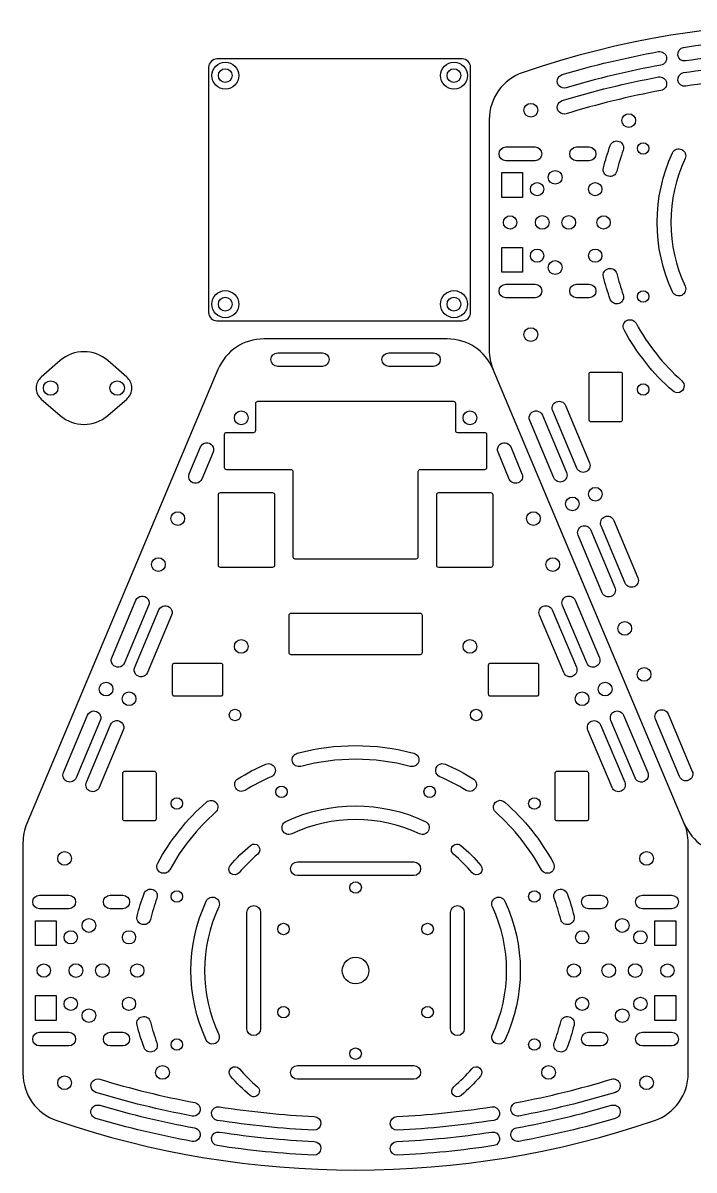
# Model space of a CAD drawing. Extents: x 19 to 387, y 10 to 286.
# Drawn here: x 18.9 to 180.3, y 10.4 to 286.4 of the extents above; entities that cross this region are included whole.
import ezdxf

# ---------------------------------------------------------------- set-up
doc = ezdxf.new("R2010")
doc.units = 0
doc.layers.get('0').update_dxf_attribs({"linetype": 'CONTINUOUS'})

msp = doc.modelspace()

# ---------------------------------------------------------------- linework, layer by layer
msp.add_lwpolyline([(178, 93.76, 0.30185), (189.06, 86.41), (233.12, 86.41, 0.30185), (244.18, 93.76), (290.15, 203.04, 0.099876), (291.09, 207.69), (291.09, 263.14, 0.320943), (282.96, 274.5, 0.165776), (139.21, 274.5, 0.320943), (131.09, 263.14), (131.09, 207.69, 0.099876), (132.03, 203.04)], format="xyb")
for points in [[(177.84, 280.53, -0.026557), (201.01, 282.83, -1), (201.16, 279.53, 0.026557), (178.34, 277.26, -1)], [(148.62, 273.98, -0.027171), (171.79, 279.51, -1), (172.38, 276.27, 0.027171), (149.56, 270.81, -1)], [(126.6, 275.74, 0.414214), (124.6, 277.74), (65.6, 277.74, 0.414214), (63.6, 275.74), (63.6, 216.74, 0.414214), (65.6, 214.74), (124.6, 214.74, 0.414214), (126.6, 216.74)], [(178.34, 271.19, -1), (177.83, 274.45, -0.027319), (201.01, 276.82, -1), (201.17, 273.53, 0.027319)], [(149.57, 264.55, -1), (148.6, 267.71, -0.027989), (171.78, 273.41, -1), (172.39, 270.17, 0.027989)], [(160.2, 256.93, -1), (163.3, 255.8, 0.026186), (161.75, 250.71, -1), (158.55, 251.51, -0.026186)], [(135.09, 256.56), (142.09, 256.56, -1), (142.09, 253.26), (135.09, 253.26, -1)], [(152.09, 253.26, -1), (152.09, 256.56), (155.09, 256.56, -1), (155.09, 253.26)], [(175.18, 221.67, -0.221695), (175.18, 255.15, -1), (178.18, 253.76, 0.221695), (178.18, 223.06, -1)], [(163.3, 221.02, -1), (160.2, 219.89, -0.026186), (158.55, 225.31, -1), (161.75, 226.11, 0.026186)], [(142.09, 223.56, -1), (142.09, 220.26), (135.09, 220.26, -1), (135.09, 223.56)], [(152.09, 220.26, -1), (152.09, 223.56), (155.09, 223.56, -1), (155.09, 220.26)], [(163.5, 212.57, -1), (166.4, 214.15, 0.087489), (177.39, 200.33, -1), (175.21, 197.85, -0.087489)], [(18.94, 33.66, 0.320943), (27.06, 22.3, 0.165776), (170.81, 22.3, 0.320943), (178.94, 33.66), (178.94, 89.1, 0.099876), (178, 93.76), (132.03, 203.04, 0.30185), (120.96, 210.39), (76.91, 210.39, 0.30185), (65.84, 203.04), (19.87, 93.76, 0.099876), (18.94, 89.1)], [(23.31, 201.2, 0.455573), (23.31, 195.92), (27.86, 191.95, 0.374029), (39.35, 191.95), (43.9, 195.92, 0.455573), (43.9, 201.2), (39.35, 205.16, 0.374029), (27.86, 205.16)], [(80.23, 207.04), (90.94, 207.04, -1), (90.94, 203.74), (80.23, 203.74, -1)], [(117.64, 207.04, -1), (117.64, 203.74), (106.94, 203.74, -1), (106.94, 207.04)], [(155.59, 202.41), (162.59, 202.41, -0.414214), (163.09, 201.91), (163.09, 190.91, -0.414214), (162.59, 190.41), (155.59, 190.41, -0.414214), (155.09, 190.91), (155.09, 201.91, -0.414214)], [(83.94, 178.39, 0.414214), (83.44, 178.89), (67.94, 178.89, -0.414214), (67.44, 179.39), (67.44, 187.39, -0.414214), (67.94, 187.89), (74.44, 187.89, 0.414214), (74.94, 188.39), (74.94, 194.89, -0.414214), (75.44, 195.39), (122.44, 195.39, -0.414214), (122.94, 194.89), (122.94, 188.39, 0.414214), (123.44, 187.89), (129.94, 187.89, -0.414214), (130.44, 187.39), (130.44, 179.39, -0.414214), (129.94, 178.89), (114.44, 178.89, 0.414214), (113.94, 178.39), (113.94, 157.89, -0.414214), (113.44, 157.39), (84.44, 157.39, -0.414214), (83.94, 157.89)], [(155.21, 180.55, -1), (152.17, 179.27), (146.35, 193.1, -1), (149.39, 194.38)], [(146.64, 176.94), (140.82, 190.77, -1), (143.86, 192.05), (149.68, 178.22, -1)], [(58.91, 177.93), (61.63, 184.38, -1), (64.67, 183.1), (61.96, 176.65, -1)], [(136.24, 184.38), (138.96, 177.93, -1), (135.91, 176.65), (133.2, 183.1, -1)], [(78.94, 155.39), (66.44, 155.39, -0.414214), (65.94, 155.89), (65.94, 172.89, -0.414214), (66.44, 173.39), (78.94, 173.39, -0.414214), (79.44, 172.89), (79.44, 155.89, -0.414214)], [(131.44, 155.39), (118.94, 155.39, -0.414214), (118.44, 155.89), (118.44, 172.89, -0.414214), (118.94, 173.39), (131.44, 173.39, -0.414214), (131.94, 172.89), (131.94, 155.89, -0.414214)], [(163.8, 151.62), (157.98, 165.44, -1), (161.03, 166.72), (166.84, 152.9, -1)], [(152.45, 163.12, -1), (155.5, 164.4), (161.31, 150.57, -1), (158.27, 149.29)], [(40.3, 133.68), (46.12, 147.51, -1), (49.16, 146.23), (43.34, 132.4, -1)], [(157.57, 133.68, -1), (154.53, 132.4), (148.71, 146.23, -1), (151.75, 147.51)], [(54.69, 143.9), (48.88, 130.08, -1), (45.83, 131.36), (51.65, 145.18, -1)], [(114.44, 134.39), (83.44, 134.39, -0.414214), (82.94, 134.89), (82.94, 143.89, -0.414214), (83.44, 144.39), (114.44, 144.39, -0.414214), (114.94, 143.89), (114.94, 134.89, -0.414214)], [(146.22, 145.18), (152.04, 131.36, -1), (149, 130.08), (143.18, 143.9, -1)], [(66.44, 124.39), (55.44, 124.39, -0.414214), (54.94, 124.89), (54.94, 131.89, -0.414214), (55.44, 132.39), (66.44, 132.39, -0.414214), (66.94, 131.89), (66.94, 124.89, -0.414214)], [(142.44, 124.39), (131.44, 124.39, -0.414214), (130.94, 124.89), (130.94, 131.89, -0.414214), (131.44, 132.39), (142.44, 132.39, -0.414214), (142.94, 131.89), (142.94, 124.89, -0.414214)], [(37.53, 118.58), (31.71, 104.75, -1), (28.67, 106.03), (34.49, 119.85, -1)], [(163.38, 119.85), (169.2, 106.03, -1), (166.16, 104.75), (160.34, 118.58, -1)], [(179.92, 106.33, -1), (176.88, 105.05), (171.07, 118.87, -1), (174.11, 120.15)], [(43.06, 116.25), (37.24, 102.42, -1), (34.2, 103.7), (40.02, 117.53, -1)], [(154.81, 116.25, -1), (157.85, 117.53), (163.67, 103.7, -1), (160.63, 102.42)], [(112.95, 110.69, -1), (112.1, 107.51, 0.131652), (85.77, 107.51, -1), (84.92, 110.69, -0.131652)], [(70.64, 104.56, -0.034921), (77.34, 108.05, -1), (78.66, 105.02, 0.034921), (72.37, 101.75, -1)], [(125.5, 101.75, 0.034921), (119.21, 105.02, -1), (120.53, 108.05, -0.034921), (127.23, 104.56, -1)], [(43.44, 106.39), (50.44, 106.39, -0.414214), (50.94, 105.89), (50.94, 94.89, -0.414214), (50.44, 94.39), (43.44, 94.39, -0.414214), (42.94, 94.89), (42.94, 105.89, -0.414214)], [(154.44, 94.39), (147.44, 94.39, -0.414214), (146.94, 94.89), (146.94, 105.89, -0.414214), (147.44, 106.39), (154.44, 106.39, -0.414214), (154.94, 105.89), (154.94, 94.89, -0.414214)], [(51.35, 84.23, -0.087489), (63.05, 98.94, -1), (65.24, 96.47, 0.087489), (54.25, 82.65, -1)], [(115.68, 94.29, -1), (114.28, 91.3, 0.221695), (83.59, 91.3, -1), (82.19, 94.29, -0.221695)], [(146.52, 84.23, -1), (143.62, 82.65, 0.087489), (132.63, 96.47, -1), (134.82, 98.94, -0.087489)], [(68.8, 83.68, -0.043661), (73.65, 88.52, -1), (75.42, 86.42, 0.043661), (70.91, 81.91, -1)], [(122.45, 86.42, -1), (124.22, 88.52, -0.043661), (129.07, 83.68, -1), (126.96, 81.91, 0.043661)], [(112.94, 81.24), (84.94, 81.24, -1), (84.94, 84.54), (112.94, 84.54, -1)], [(46.39, 71.49, -0.026186), (48.05, 76.91, -1), (51.15, 75.78, 0.026186), (49.6, 70.69, -1)], [(146.72, 75.78, -1), (149.82, 76.91, -0.026186), (151.48, 71.49, -1), (148.27, 70.69, 0.026186)], [(29.94, 76.54, -1), (29.94, 73.24), (22.94, 73.24, -1), (22.94, 76.54)], [(42.94, 76.54, -1), (42.94, 73.24), (39.94, 73.24, -1), (39.94, 76.54)], [(66.02, 73.74, 0.221695), (66.02, 43.04, -1), (63.03, 41.65, -0.221695), (63.03, 75.13, -1)], [(131.85, 73.74, -1), (134.84, 75.13, -0.221695), (134.84, 41.65, -1), (131.85, 43.04, 0.221695)], [(157.94, 76.54, -1), (157.94, 73.24), (154.94, 73.24, -1), (154.94, 76.54)], [(167.94, 73.24, -1), (167.94, 76.54), (174.94, 76.54, -1), (174.94, 73.24)], [(76.09, 72.39), (76.09, 44.39, -1), (72.79, 44.39), (72.79, 72.39, -1)], [(121.79, 44.39), (121.79, 72.39, -1), (125.09, 72.39), (125.09, 44.39, -1)], [(49.6, 46.09, 0.026186), (51.15, 41, -1), (48.05, 39.87, -0.026186), (46.39, 45.29, -1)], [(148.27, 46.09, -1), (151.48, 45.29, -0.026186), (149.82, 39.87, -1), (146.72, 41, 0.026186)], [(29.94, 43.54, -1), (29.94, 40.24), (22.94, 40.24, -1), (22.94, 43.54)], [(39.94, 40.24, -1), (39.94, 43.54), (42.94, 43.54, -1), (42.94, 40.24)], [(157.94, 43.54, -1), (157.94, 40.24), (154.94, 40.24, -1), (154.94, 43.54)], [(174.94, 40.24), (167.94, 40.24, -1), (167.94, 43.54), (174.94, 43.54, -1)], [(70.99, 34.78, 0.041982), (75.32, 30.44, -1), (73.55, 28.34, -0.041982), (68.89, 33, -1)], [(84.94, 35.54), (112.94, 35.54, -1), (112.94, 32.24), (84.94, 32.24, -1)], [(126.89, 34.78, -1), (128.99, 33, -0.041982), (124.32, 28.34, -1), (122.55, 30.44, 0.041982)], [(59.63, 23.39, -0.027989), (36.45, 29.09, -1), (37.42, 32.25, 0.027989), (60.24, 26.63, -1)], [(160.45, 32.25, -1), (161.42, 29.09, -0.027989), (138.24, 23.39, -1), (137.63, 26.63, 0.027989)], [(59.64, 17.29, -0.027171), (36.47, 22.82, -1), (37.41, 25.98, 0.027171), (60.23, 20.53, -1)], [(89.01, 23.27, -1), (88.86, 19.98, -0.027319), (65.68, 22.35, -1), (66.19, 25.61, 0.027319)], [(131.68, 25.61, -1), (132.19, 22.35, -0.027319), (109.01, 19.98, -1), (108.86, 23.27, 0.027319)], [(161.41, 22.82, -0.027171), (138.23, 17.29, -1), (137.64, 20.53, 0.027171), (160.47, 25.98, -1)], [(66.19, 19.53, 0.026557), (89.01, 17.27, -1), (88.86, 13.97, -0.026557), (65.69, 16.27, -1)], [(132.19, 16.27, -0.026557), (109.01, 13.97, -1), (108.86, 17.27, 0.026557), (131.69, 19.53, -1)]]:
    msp.add_lwpolyline(points, format="xyb", close=True)
for points in [[(134.09, 250.41), (139.09, 250.41), (139.09, 244.41), (134.09, 244.41)], [(134.09, 232.41), (139.09, 232.41), (139.09, 226.41), (134.09, 226.41)], [(26.94, 70.39), (26.94, 64.39), (21.94, 64.39), (21.94, 70.39)], [(175.94, 64.39), (170.94, 64.39), (170.94, 70.39), (175.94, 70.39)], [(21.94, 52.39), (26.94, 52.39), (26.94, 46.39), (21.94, 46.39)], [(175.94, 46.39), (170.94, 46.39), (170.94, 52.39), (175.94, 52.39)]]:
    msp.add_lwpolyline(points, close=True)
for centre, radius in [((67.6, 273.74), 3.25), ((122.6, 273.74), 3.25), ((67.6, 273.74), 1.65), ((122.6, 273.74), 1.65), ((141.09, 265.41), 1.65), ((164.65, 262.91), 1.65), ((168.09, 256.22), 1.38), ((146.94, 249.26), 1.65), ((142.59, 246.41), 1.6), ((156.59, 246.41), 1.6), ((136.09, 238.41), 1.6), ((143.84, 238.41), 1.65), ((150.19, 238.41), 1.65), ((158.59, 238.41), 1.6), ((142.59, 230.41), 1.6), ((156.59, 230.41), 1.6), ((146.94, 227.56), 1.65), ((67.6, 218.74), 3.25), ((122.6, 218.74), 3.25), ((168.09, 220.6), 1.38), ((67.6, 218.74), 1.65), ((122.6, 218.74), 1.65), ((141.09, 211.41), 1.65), ((25.6, 198.56), 1.75), ((41.6, 198.56), 1.75), ((168.09, 198.22), 1.38), ((71.44, 191.39), 1.65), ((126.44, 191.39), 1.65), ((156.6, 173), 1.65), ((151.07, 170.67), 1.65), ((56.17, 167.15), 1.65), ((141.7, 167.15), 1.65), ((51.52, 156.09), 1.65), ((146.35, 156.09), 1.65), ((163.67, 140.71), 1.65), ((71.44, 136.39), 1.65), ((126.44, 136.39), 1.65), ((168.32, 129.65), 1.65), ((38.92, 126.13), 1.65), ((158.96, 126.13), 1.65), ((44.45, 123.8), 1.65), ((153.42, 123.8), 1.65), ((69.94, 119.89), 1.38), ((127.94, 119.89), 1.38), ((81.12, 101.39), 1.38), ((116.75, 101.39), 1.38), ((55.94, 98.58), 1.38), ((141.94, 98.58), 1.38), ((28.94, 85.39), 1.65), ((168.94, 85.39), 1.65), ((55.94, 76.2), 1.38), ((98.94, 78.39), 1.38), ((141.94, 76.2), 1.38), ((34.79, 69.24), 1.65), ((81.61, 68.39), 1.38), ((116.26, 68.39), 1.38), ((163.09, 69.24), 1.65), ((30.44, 66.39), 1.6), ((44.44, 66.39), 1.6), ((153.44, 66.39), 1.6), ((167.44, 66.39), 1.6), ((98.94, 58.39), 3.2), ((23.94, 58.39), 1.6), ((31.69, 58.39), 1.65), ((38.04, 58.39), 1.65), ((46.44, 58.39), 1.6), ((151.44, 58.39), 1.6), ((159.84, 58.39), 1.65), ((166.19, 58.39), 1.65), ((173.94, 58.39), 1.6), ((30.44, 50.39), 1.6), ((44.44, 50.39), 1.6), ((81.61, 48.39), 1.38), ((116.26, 48.39), 1.38), ((153.44, 50.39), 1.6), ((167.44, 50.39), 1.6), ((34.79, 47.54), 1.65), ((163.09, 47.54), 1.65), ((55.94, 40.58), 1.38), ((141.94, 40.58), 1.38), ((98.94, 38.39), 1.38), ((52.5, 33.89), 1.65), ((145.37, 33.89), 1.65), ((28.94, 31.39), 1.65), ((168.94, 31.39), 1.65)]:
    msp.add_circle(centre, radius)

doc.saveas('drawing.dxf')
